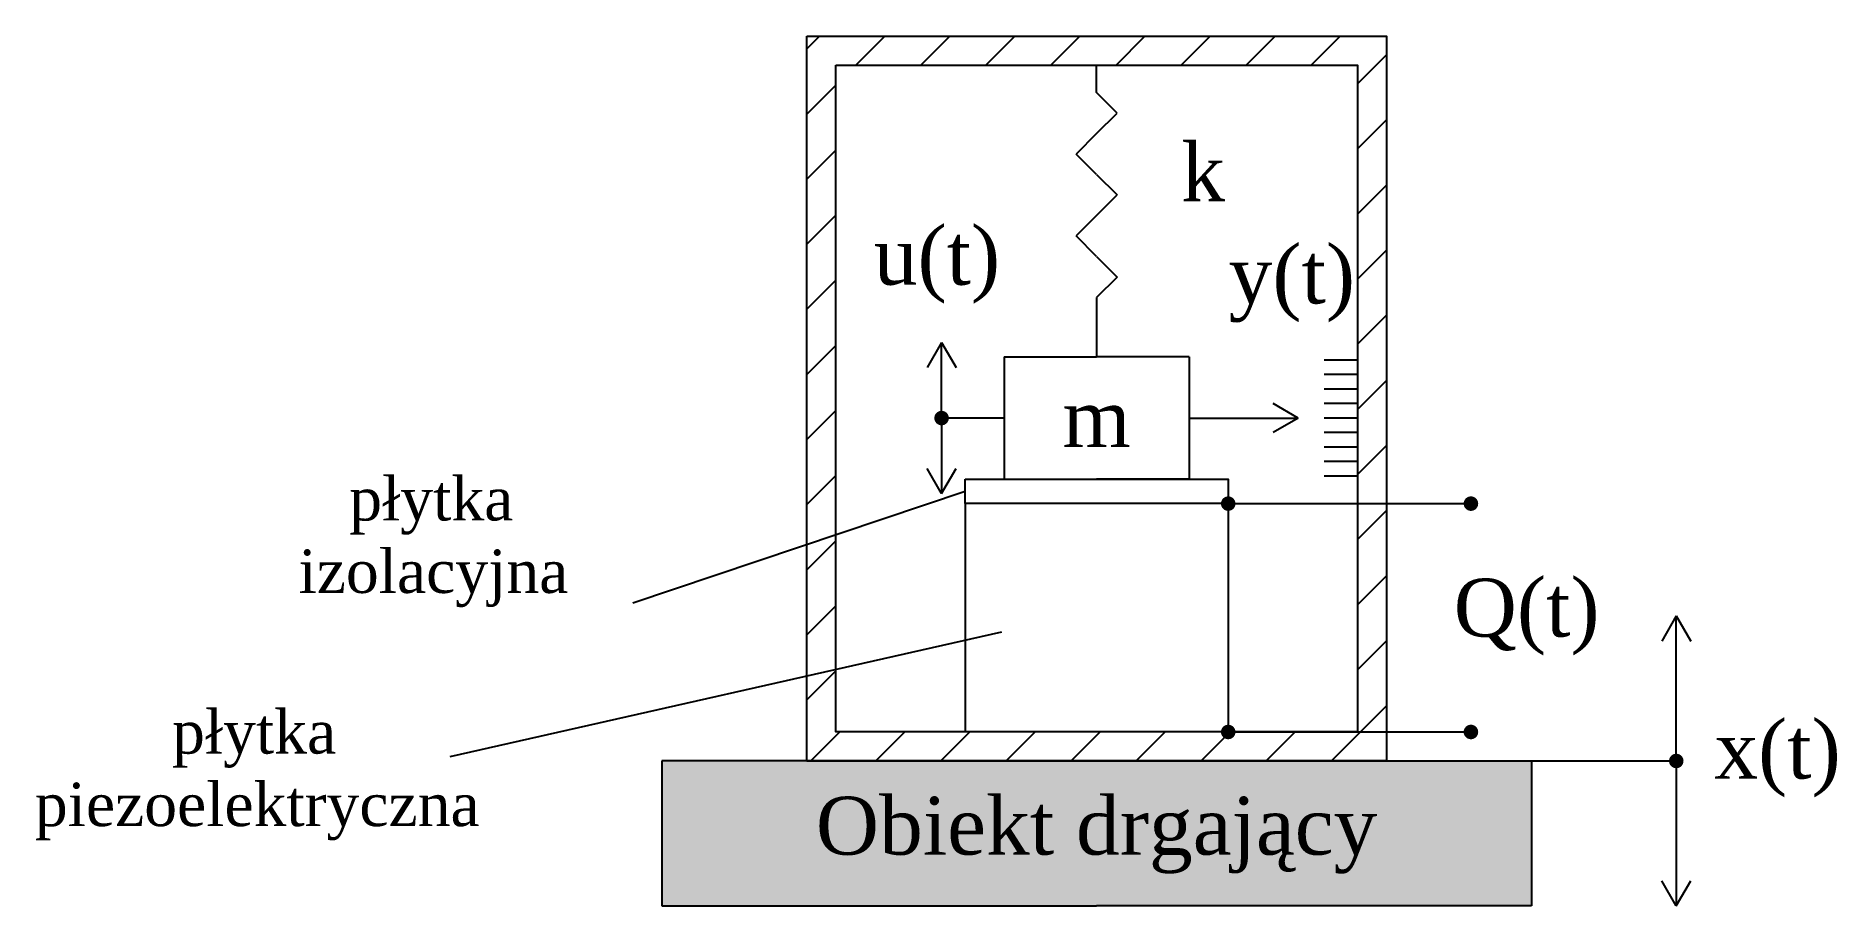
# Model space of a CAD drawing. Header units: millimetres. Extents: x 2087 to 2211, y 1120 to 1180.
import ezdxf
from ezdxf.enums import TextEntityAlignment as Align

# ---------------------------------------------------------------- set-up
doc = ezdxf.new("R2010")
doc.units = ezdxf.units.MM
doc.styles.get("Standard").update_dxf_attribs({"font": 'times.ttf', "height": 3})

msp = doc.modelspace()

# ---------------------------------------------------------------- hatches: boundary and pattern name
h = msp.add_hatch()
h.set_pattern_fill('ANSI31', color=256)
h.paths.add_polyline_path([(2142, 1178), (2178, 1178), (2178, 1132), (2142, 1132)], flags=16)
h.paths.add_polyline_path([(2140, 1180), (2180, 1180), (2180, 1130), (2140, 1130)])
h = msp.add_hatch(color=256)
h.dxf.hatch_style = 1
h.set_gradient(color1=(173, 173, 173), one_color=1, tint=1)
h.paths.add_polyline_path([(2190, 1120), (2160, 1120), (2130, 1120), (2130, 1130), (2140, 1130), (2180, 1130), (2190, 1130)])

# ---------------------------------------------------------------- linework, layer by layer
for p, q in [((2160, 1176.11), (2160, 1178)), ((2161.41, 1174.69), (2160, 1176.11)), ((2160, 1173.28), (2161.41, 1174.69)), ((2160, 1173.28), (2158.59, 1171.86)), ((2160, 1170.45), (2158.59, 1171.86)), ((2160, 1170.45), (2161.41, 1169.04)), ((2160, 1167.62), (2161.41, 1169.04)), ((2160, 1167.62), (2158.59, 1166.21)), ((2160, 1164.79), (2158.59, 1166.21)), ((2160, 1164.79), (2161.41, 1163.38)), ((2161.41, 1163.38), (2160, 1161.97)), ((2160, 1161.97), (2160, 1157.88)), ((2149.3, 1158.86), (2148.3, 1157.13)), ((2149.3, 1153.65), (2149.3, 1158.86)), ((2149.3, 1158.86), (2150.3, 1157.13)), ((2153.61, 1157.88), (2160, 1157.88)), ((2153.61, 1157.88), (2153.61, 1149.43)), ((2166.39, 1157.88), (2160, 1157.88)), ((2166.39, 1157.88), (2166.39, 1149.43)), ((2178, 1157.65), (2175.7, 1157.65)), ((2178, 1156.65), (2175.7, 1156.65)), ((2173.91, 1153.65), (2172.18, 1154.65)), ((2178, 1155.65), (2175.7, 1155.65)), ((2178, 1154.65), (2175.7, 1154.65)), ((2153.61, 1153.65), (2149.3, 1153.65)), ((2149.3, 1153.65), (2149.3, 1148.44)), ((2166.39, 1153.65), (2173.91, 1153.65)), ((2173.91, 1153.65), (2172.18, 1152.65)), ((2178, 1153.65), (2175.7, 1153.65)), ((2178, 1153.65), (2178, 1153.65)), ((2178, 1152.65), (2175.7, 1152.65)), ((2178, 1151.65), (2175.7, 1151.65)), ((2149.3, 1148.44), (2148.3, 1150.18)), ((2149.3, 1148.44), (2150.3, 1150.18)), ((2178, 1150.65), (2175.7, 1150.65)), ((2178, 1149.65), (2175.7, 1149.65)), ((2150.92, 1148.59), (2127.99, 1140.89)), ((2153.61, 1149.43), (2160, 1149.43)), ((2166.39, 1149.43), (2160, 1149.43)), ((2150.92, 1147.75), (2150.92, 1132)), ((2169.08, 1147.75), (2169.08, 1132)), ((2169.08, 1147.75), (2185.83, 1147.75)), ((2200, 1140), (2199, 1138.27)), ((2200, 1130), (2200, 1140)), ((2200, 1140), (2201, 1138.27)), ((2153.44, 1138.88), (2115.37, 1130.28)), ((2169.08, 1132), (2185.83, 1132)), ((2140, 1130), (2130, 1130)), ((2130, 1130), (2130, 1120)), ((2140, 1130), (2180, 1130)), ((2180, 1130), (2190, 1130)), ((2185, 1130), (2200, 1130)), ((2190, 1130), (2190, 1120)), ((2200, 1130), (2200, 1120)), ((2200, 1120), (2199, 1121.73)), ((2200, 1120), (2201, 1121.73)), ((2130, 1120), (2160, 1120)), ((2190, 1120), (2160, 1120))]:
    msp.add_line(p, q)
for points in [[(2140, 1180), (2180, 1180), (2180, 1130), (2140, 1130)], [(2142, 1178), (2178, 1178), (2178, 1132), (2142, 1132)], [(2150.92, 1149.43), (2169.08, 1149.43), (2169.08, 1147.75), (2150.92, 1147.75)]]:
    msp.add_lwpolyline(points, close=True)
at = {"const_width": 0.5}
for points in [[(2149.05, 1153.65, 1), (2149.55, 1153.65, 1)], [(2168.83, 1147.75, 1), (2169.33, 1147.75, 1)], [(2168.83, 1147.75, -1), (2169.33, 1147.75, -1)], [(2186.08, 1147.77, 1), (2185.58, 1147.73, 1)], [(2168.83, 1132, 1), (2169.33, 1132, 1)], [(2186.08, 1131.98, -1), (2185.58, 1132.02, -1)], [(2199.75, 1130, 1), (2200.25, 1130, 1)]]:
    msp.add_lwpolyline(points, format="xyb", close=True, dxfattribs=at)

# ---------------------------------------------------------------- texts
for s, p in [('k', (2165.84, 1168.61)), ('u(t)', (2144.62, 1162.85)), ('y(t)', (2169.11, 1161.56)), ('Q(t)', (2184.64, 1138.58)), ('x(t)', (2202.63, 1128.79))]:
    msp.add_text(s, height=4).set_placement(p)
for s, p in [('m', (2160, 1153.65)), ('Obiekt drgający', (2160, 1125))]:
    msp.add_text(s, height=4).set_placement(p, align=Align.MIDDLE)
at = {"char_height": 3, "attachment_point": 1}
for s, width, insert in [('\\pi0.14419;płytka\\P\\pi-3.3554;izolacyjna', 11.3518, (2108.28, 1149.59)), ('\\pi6.0072;płytka\\P\\pi-3.4589;piezoelektryczna', 23.0779, (2090.19, 1133.51))]:
    msp.add_mtext_dynamic_manual_height_columns(s, width=width, gutter_width=20, heights=[0], dxfattribs=dict(at, insert=insert))

doc.saveas('drawing.dxf')
